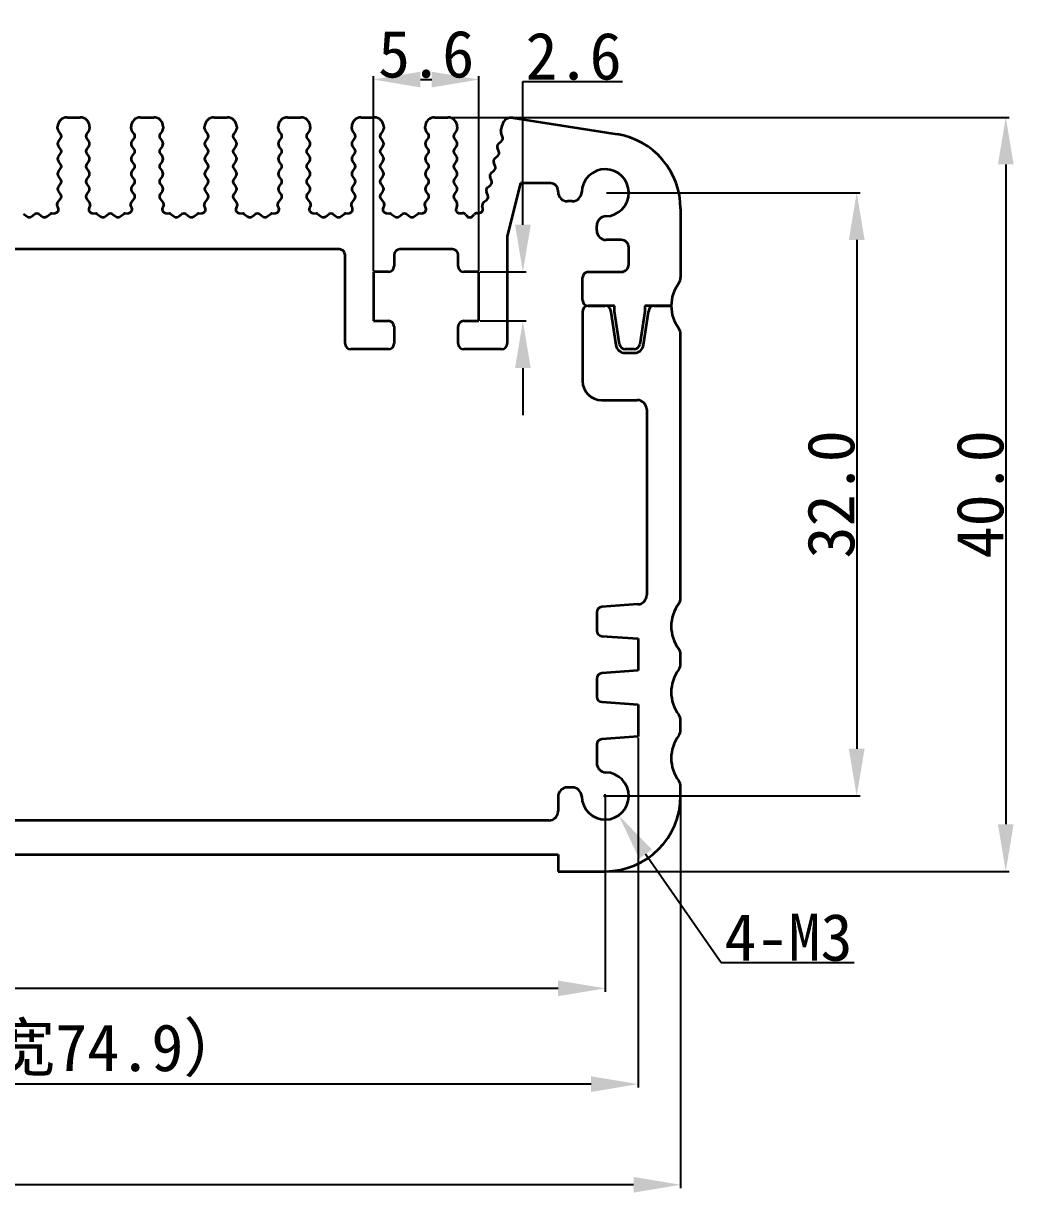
# Model space of a CAD drawing. Header units: inches. Extents: x -7 to 98, y -17 to 45.
# Drawn here: x 45.1 to 97.7, y -17 to 45 of the extents above; entities that cross this region are included whole.
import ezdxf

# ---------------------------------------------------------------- set-up
doc = ezdxf.new("R2010")
doc.units = ezdxf.units.IN
doc.header["$MEASUREMENT"] = 0
doc.layers.add('1', color=30, linetype='Continuous')
doc.layers.add('Visible (ISO)', color=7, linetype='Continuous', lineweight=35)
doc.styles.get("Standard").update_dxf_attribs({"font": 'simhei.ttf'})
doc.dimstyles.get("Standard").update_dxf_attribs({"dimtxt": 2.5, "dimasz": 2.5, "dimexe": 0.18, "dimexo": 0.0625, "dimgap": 0.09, "dimtad": 1, "dimtoh": 1, "dimdec": 1, "dimzin": 0, "dimdsep": 46, "dimtxsty": 'Standard', "dimcen": 0.09, "dimadec": 0, "dimazin": 0, "dimtfac": 1, "dimtdec": 1, "dimtofl": 0, "dimtmove": 0, "dimatfit": 3, "dimfxl": 1, "dimtolj": 1, "dimtzin": 0, "dimarcsym": 0})

# ---------------------------------------------------------------- blocks, each defined once
blk = doc.blocks.new('*D1')
at = {"color": 0, "lineweight": -2}
for p, q in [((67.507, 40), (97.427, 40)), ((97.247, 37.5), (97.247, 2.5)), ((75.738, 0), (97.427, 0))]:
    blk.add_line(p, q, dxfattribs=at)
at = {"color": 0}
for points in [[(96.83, 37.5), (97.663, 37.5), (97.247, 40)], [(96.83, 2.5), (97.663, 2.5), (97.247, 0)]]:
    blk.add_solid(points, dxfattribs=at)
at = {"layer": 'Defpoints', "color": 0}
for p in [(67.444, 40), (75.675, 0), (97.247, 0)]:
    blk.add_point(p, dxfattribs=at)
at = {"color": 0, "insert": (95.893, 20), "char_height": 2.5, "attachment_point": 5, "rotation": 90}
blk.add_mtext('\\A1;40.0', dxfattribs=at)
blk = doc.blocks.new('*D2')
at = {"color": 0, "lineweight": -2}
for p, q in [((76.063, 36), (89.52, 36)), ((89.34, 33.5), (89.34, 6.5)), ((76.063, 4), (89.52, 4))]:
    blk.add_line(p, q, dxfattribs=at)
at = {"color": 0}
for points in [[(88.923, 33.5), (89.757, 33.5), (89.34, 36)], [(88.923, 6.5), (89.757, 6.5), (89.34, 4)]]:
    blk.add_solid(points, dxfattribs=at)
at = {"layer": 'Defpoints', "color": 0}
for p in [(76, 36), (76, 4), (89.34, 4)]:
    blk.add_point(p, dxfattribs=at)
at = {"color": 0, "insert": (87.986, 20), "char_height": 2.5, "attachment_point": 5, "rotation": 90}
blk.add_mtext('\\A1;32.0', dxfattribs=at)
blk = doc.blocks.new('*D3')
at = {"color": 0, "lineweight": -2}
for p, q in [((4, 3.938), (4, -6.388)), ((76, 3.938), (76, -6.388)), ((73.5, -6.208), (6.5, -6.208))]:
    blk.add_line(p, q, dxfattribs=at)
at = {"color": 0}
for points in [[(6.5, -5.791), (6.5, -6.624), (4, -6.208)], [(73.5, -5.791), (73.5, -6.624), (76, -6.208)]]:
    blk.add_solid(points, dxfattribs=at)
at = {"layer": 'Defpoints', "color": 0}
for p in [(4, 4), (76, 4), (4, -6.208)]:
    blk.add_point(p, dxfattribs=at)
at = {"color": 0, "insert": (40, -4.854), "char_height": 2.5, "attachment_point": 5}
blk.add_mtext('\\A1;72.0', dxfattribs=at)
blk = doc.blocks.new('*D4')
at = {"layer": '1', "color": 0, "lineweight": -2}
for p, q in [((2.25, 7.088), (2.25, -11.467)), ((77.75, 7.088), (77.75, -11.467)), ((75.25, -11.287), (4.75, -11.287))]:
    blk.add_line(p, q, dxfattribs=at)
at = {"layer": '1', "color": 0}
for points in [[(4.75, -10.871), (4.75, -11.704), (2.25, -11.287)], [(75.25, -10.871), (75.25, -11.704), (77.75, -11.287)]]:
    blk.add_solid(points, dxfattribs=at)
at = {"layer": 'Defpoints', "color": 0}
for p in [(2.25, 7.15), (77.75, 7.15), (2.25, -11.287)]:
    blk.add_point(p, dxfattribs=at)
at = {"layer": '1', "color": 0, "insert": (40, -9.512), "char_height": 2.5, "attachment_point": 5}
blk.add_mtext('\\A1;75.5（最大板宽74.9）', dxfattribs=at)
blk = doc.blocks.new('*D5')
at = {"color": 0, "lineweight": -2}
for p, q in [((0, 4.188), (0, -16.806)), ((80, 3.938), (80, -16.806)), ((77.5, -16.626), (2.5, -16.626))]:
    blk.add_line(p, q, dxfattribs=at)
at = {"color": 0}
for points in [[(2.5, -16.209), (2.5, -17.043), (0, -16.626)], [(77.5, -16.209), (77.5, -17.043), (80, -16.626)]]:
    blk.add_solid(points, dxfattribs=at)
at = {"layer": 'Defpoints', "color": 0}
for p in [(0, 4.25), (80, 4), (0, -16.626)]:
    blk.add_point(p, dxfattribs=at)
at = {"color": 0, "insert": (40, -15.272), "char_height": 2.5, "attachment_point": 5}
blk.add_mtext('\\A1;80.0', dxfattribs=at)
blk = doc.blocks.new('*D7')
at = {"color": 0, "lineweight": -2}
for p, q in [((71.632, 34.3), (71.632, 41.893)), ((71.632, 41.893), (76.919, 41.893)), ((69.363, 31.8), (71.812, 31.8)), ((69.363, 29.2), (71.812, 29.2)), ((71.632, 26.7), (71.632, 24.2))]:
    blk.add_line(p, q, dxfattribs=at)
at = {"color": 0}
for points in [[(71.216, 34.3), (72.049, 34.3), (71.632, 31.8)], [(71.216, 26.7), (72.049, 26.7), (71.632, 29.2)]]:
    blk.add_solid(points, dxfattribs=at)
at = {"layer": 'Defpoints', "color": 0}
for p in [(69.3, 31.8), (71.632, 31.8), (69.3, 29.2)]:
    blk.add_point(p, dxfattribs=at)
at = {"color": 0, "insert": (74.321, 43.233), "char_height": 2.5, "attachment_point": 5}
blk.add_mtext('\\A1;2.6', dxfattribs=at)
blk = doc.blocks.new('*D8')
at = {"color": 0, "lineweight": -2}
for p, q in [((63.7, 31.862), (63.7, 42.184)), ((69.3, 31.862), (69.3, 42.184)), ((66.2, 42.004), (66.8, 42.004))]:
    blk.add_line(p, q, dxfattribs=at)
at = {"color": 0}
for points in [[(66.2, 42.421), (66.2, 41.588), (63.7, 42.004)], [(66.8, 42.421), (66.8, 41.588), (69.3, 42.004)]]:
    blk.add_solid(points, dxfattribs=at)
at = {"layer": 'Defpoints', "color": 0}
for p in [(69.3, 42.004), (63.7, 31.8), (69.3, 31.8)]:
    blk.add_point(p, dxfattribs=at)
at = {"color": 0, "insert": (66.5, 43.344), "char_height": 2.5, "attachment_point": 5}
blk.add_mtext('\\A1;5.6', dxfattribs=at)
blk = doc.blocks.new('*D9')
at = {"color": 0, "lineweight": -2}
for p, q in [((75.91, 4), (76.09, 4)), ((76, 3.91), (76, 4.09)), ((82.146, -4.852), (78.139, 0.92)), ((89.203, -4.852), (82.146, -4.852))]:
    blk.add_line(p, q, dxfattribs=at)
at = {"color": 0}
blk.add_solid([(78.481, 1.157), (77.796, 0.682), (76.713, 2.973)], dxfattribs=at)
at = {"layer": 'Defpoints', "color": 0}
for p in [(76, 4), (76.713, 2.973)]:
    blk.add_point(p, dxfattribs=at)
at = {"color": 0, "insert": (85.72, -3.512), "char_height": 2.5, "attachment_point": 5}
blk.add_mtext('\\A1;4-M3', dxfattribs=at)

msp = doc.modelspace()

# ---------------------------------------------------------------- linework, layer by layer
at = {"layer": 'Visible (ISO)'}
for p, q in [((47.45, 40), (48.15, 40)), ((51.35, 40), (52.05, 40)), ((55.25, 40), (55.95, 40)), ((59.15, 40), (59.85, 40)), ((63.05, 40), (63.75, 40)), ((66.95, 40), (67.65, 40)), ((71.107, 39.976), (76.626, 39.102)), ((46.95, 39.4), (46.95, 39.5)), ((47.11, 39.12), (46.99, 39.28)), ((48.61, 39.28), (48.49, 39.12)), ((48.65, 39.5), (48.65, 39.4)), ((50.85, 39.4), (50.85, 39.5)), ((51.01, 39.12), (50.89, 39.28)), ((52.51, 39.28), (52.39, 39.12)), ((52.55, 39.5), (52.55, 39.4)), ((54.75, 39.4), (54.75, 39.5)), ((54.91, 39.12), (54.79, 39.28)), ((56.41, 39.28), (56.29, 39.12)), ((56.45, 39.5), (56.45, 39.4)), ((58.65, 39.4), (58.65, 39.5)), ((58.81, 39.12), (58.69, 39.28)), ((60.31, 39.28), (60.19, 39.12)), ((60.35, 39.5), (60.35, 39.4)), ((62.55, 39.4), (62.55, 39.5)), ((62.71, 39.12), (62.59, 39.28)), ((64.21, 39.28), (64.09, 39.12)), ((64.25, 39.5), (64.25, 39.4)), ((66.45, 39.4), (66.45, 39.5)), ((66.61, 39.12), (66.49, 39.28)), ((68.11, 39.28), (67.99, 39.12)), ((68.15, 39.5), (68.15, 39.4)), ((70.463, 39.281), (70.543, 39.604)), ((70.551, 38.971), (70.473, 39.155)), ((46.99, 38.72), (47.11, 38.88)), ((47.11, 38.32), (46.99, 38.48)), ((48.49, 38.88), (48.61, 38.72)), ((48.61, 38.48), (48.49, 38.32)), ((50.89, 38.72), (51.01, 38.88)), ((51.01, 38.32), (50.89, 38.48)), ((52.39, 38.88), (52.51, 38.72)), ((52.51, 38.48), (52.39, 38.32)), ((54.79, 38.72), (54.91, 38.88)), ((54.91, 38.32), (54.79, 38.48)), ((56.29, 38.88), (56.41, 38.72)), ((56.41, 38.48), (56.29, 38.32)), ((58.69, 38.72), (58.81, 38.88)), ((58.81, 38.32), (58.69, 38.48)), ((60.19, 38.88), (60.31, 38.72)), ((60.31, 38.48), (60.19, 38.32)), ((62.59, 38.72), (62.71, 38.88)), ((62.71, 38.32), (62.59, 38.48)), ((64.09, 38.88), (64.21, 38.72)), ((64.21, 38.48), (64.09, 38.32)), ((66.49, 38.72), (66.61, 38.88)), ((66.61, 38.32), (66.49, 38.48)), ((67.99, 38.88), (68.11, 38.72)), ((68.11, 38.48), (67.99, 38.32)), ((70.337, 38.612), (70.492, 38.738)), ((46.99, 37.92), (47.11, 38.08)), ((48.49, 38.08), (48.61, 37.92)), ((50.89, 37.92), (51.01, 38.08)), ((52.39, 38.08), (52.51, 37.92)), ((54.79, 37.92), (54.91, 38.08)), ((56.29, 38.08), (56.41, 37.92)), ((58.69, 37.92), (58.81, 38.08)), ((60.19, 38.08), (60.31, 37.92)), ((62.59, 37.92), (62.71, 38.08)), ((64.09, 38.08), (64.21, 37.92)), ((66.49, 37.92), (66.61, 38.08)), ((67.99, 38.08), (68.11, 37.92)), ((70.144, 37.835), (70.299, 37.962)), ((70.357, 38.195), (70.279, 38.379)), ((47.11, 37.52), (46.99, 37.68)), ((46.99, 37.12), (47.11, 37.28)), ((48.61, 37.68), (48.49, 37.52)), ((48.49, 37.28), (48.61, 37.12)), ((51.01, 37.52), (50.89, 37.68)), ((50.89, 37.12), (51.01, 37.28)), ((52.51, 37.68), (52.39, 37.52)), ((52.39, 37.28), (52.51, 37.12)), ((54.91, 37.52), (54.79, 37.68)), ((54.79, 37.12), (54.91, 37.28)), ((56.41, 37.68), (56.29, 37.52)), ((56.29, 37.28), (56.41, 37.12)), ((58.81, 37.52), (58.69, 37.68)), ((58.69, 37.12), (58.81, 37.28)), ((60.31, 37.68), (60.19, 37.52)), ((60.19, 37.28), (60.31, 37.12)), ((62.71, 37.52), (62.59, 37.68)), ((62.59, 37.12), (62.71, 37.28)), ((64.21, 37.68), (64.09, 37.52)), ((64.09, 37.28), (64.21, 37.12)), ((66.61, 37.52), (66.49, 37.68)), ((66.49, 37.12), (66.61, 37.28)), ((68.11, 37.68), (67.99, 37.52)), ((67.99, 37.28), (68.11, 37.12)), ((70.163, 37.418), (70.086, 37.603)), ((47.11, 36.72), (46.99, 36.88)), ((48.61, 36.88), (48.49, 36.72)), ((51.01, 36.72), (50.89, 36.88)), ((52.51, 36.88), (52.39, 36.72)), ((54.91, 36.72), (54.79, 36.88)), ((56.41, 36.88), (56.29, 36.72)), ((58.81, 36.72), (58.69, 36.88)), ((60.31, 36.88), (60.19, 36.72)), ((62.71, 36.72), (62.59, 36.88)), ((64.21, 36.88), (64.09, 36.72)), ((66.61, 36.72), (66.49, 36.88)), ((68.11, 36.88), (67.99, 36.72)), ((69.97, 36.642), (69.892, 36.826)), ((69.95, 37.059), (70.105, 37.185)), ((46.99, 36.32), (47.11, 36.48)), ((47.11, 35.92), (46.99, 36.08)), ((48.49, 36.48), (48.61, 36.32)), ((48.61, 36.08), (48.49, 35.92)), ((50.89, 36.32), (51.01, 36.48)), ((51.01, 35.92), (50.89, 36.08)), ((52.39, 36.48), (52.51, 36.32)), ((52.51, 36.08), (52.39, 35.92)), ((54.79, 36.32), (54.91, 36.48)), ((54.91, 35.92), (54.79, 36.08)), ((56.29, 36.48), (56.41, 36.32)), ((56.41, 36.08), (56.29, 35.92)), ((58.69, 36.32), (58.81, 36.48)), ((58.81, 35.92), (58.69, 36.08)), ((60.19, 36.48), (60.31, 36.32)), ((60.31, 36.08), (60.19, 35.92)), ((62.59, 36.32), (62.71, 36.48)), ((62.71, 35.92), (62.59, 36.08)), ((64.09, 36.48), (64.21, 36.32)), ((64.21, 36.08), (64.09, 35.92)), ((66.49, 36.32), (66.61, 36.48)), ((66.61, 35.92), (66.49, 36.08)), ((67.99, 36.48), (68.11, 36.32)), ((68.11, 36.08), (67.99, 35.92)), ((69.776, 35.866), (69.699, 36.05)), ((69.757, 36.283), (69.912, 36.409)), ((71.5, 36.5), (70.8, 33.692)), ((73.1, 36.5), (71.5, 36.5)), ((73.5, 36.046), (73.5, 36.1)), ((46.935, 35.446), (47.11, 35.68)), ((48.49, 35.68), (48.665, 35.446)), ((50.835, 35.446), (51.01, 35.68)), ((52.39, 35.68), (52.565, 35.446)), ((54.735, 35.446), (54.91, 35.68)), ((56.29, 35.68), (56.465, 35.446)), ((58.635, 35.446), (58.81, 35.68)), ((60.19, 35.68), (60.365, 35.446)), ((62.535, 35.446), (62.71, 35.68)), ((64.09, 35.68), (64.265, 35.446)), ((66.435, 35.446), (66.61, 35.68)), ((67.99, 35.68), (68.105, 35.527)), ((69.545, 35.492), (69.718, 35.633)), ((74.251, 35.546), (74, 35.546)), ((45.134, 34.887), (45.33, 34.74)), ((45.57, 34.74), (45.73, 34.86)), ((45.97, 34.86), (46.13, 34.74)), ((46.37, 34.74), (46.566, 34.887)), ((46.618, 34.906), (46.817, 34.922)), ((46.985, 35.2), (46.923, 35.347)), ((48.677, 35.347), (48.615, 35.2)), ((48.783, 34.922), (48.982, 34.906)), ((49.034, 34.887), (49.23, 34.74)), ((49.47, 34.74), (49.63, 34.86)), ((49.87, 34.86), (50.03, 34.74)), ((50.27, 34.74), (50.466, 34.887)), ((50.518, 34.906), (50.717, 34.922)), ((50.885, 35.2), (50.823, 35.347)), ((52.577, 35.347), (52.515, 35.2)), ((52.683, 34.922), (52.882, 34.906)), ((52.934, 34.887), (53.13, 34.74)), ((53.37, 34.74), (53.53, 34.86)), ((53.77, 34.86), (53.93, 34.74)), ((54.17, 34.74), (54.366, 34.887)), ((54.418, 34.906), (54.617, 34.922)), ((54.785, 35.2), (54.723, 35.347)), ((56.477, 35.347), (56.415, 35.2)), ((56.583, 34.922), (56.782, 34.906)), ((56.834, 34.887), (57.03, 34.74)), ((57.27, 34.74), (57.43, 34.86)), ((57.67, 34.86), (57.83, 34.74)), ((58.07, 34.74), (58.266, 34.887)), ((58.318, 34.906), (58.517, 34.922)), ((58.685, 35.2), (58.623, 35.347)), ((60.377, 35.347), (60.315, 35.2)), ((60.483, 34.922), (60.682, 34.906)), ((60.734, 34.887), (60.93, 34.74)), ((61.17, 34.74), (61.33, 34.86)), ((61.57, 34.86), (61.73, 34.74)), ((61.97, 34.74), (62.166, 34.887)), ((62.218, 34.906), (62.417, 34.922)), ((62.585, 35.2), (62.523, 35.347)), ((64.277, 35.347), (64.215, 35.2)), ((64.383, 34.922), (64.582, 34.906)), ((64.634, 34.887), (64.83, 34.74)), ((65.07, 34.74), (65.23, 34.86)), ((65.47, 34.86), (65.63, 34.74)), ((65.87, 34.74), (66.066, 34.887)), ((66.118, 34.906), (66.317, 34.922)), ((66.485, 35.2), (66.423, 35.347)), ((68.137, 35.354), (68.086, 35.168)), ((68.28, 34.915), (68.432, 34.916)), ((68.581, 34.852), (68.668, 34.758)), ((68.962, 34.758), (69.049, 34.852)), ((69.198, 34.916), (69.309, 34.927)), ((69.505, 35.175), (69.477, 35.289)), ((80, 35.152), (80, 31.5)), ((75.55, 34), (75.55, 34.251)), ((70.8, 33.692), (70.8, 28)), ((76.85, 33.5), (76.05, 33.5)), ((61.9, 33), (18.1, 33)), ((67.9, 33), (65.1, 33)), ((77.25, 32.2), (77.25, 33.1)), ((62.2, 28), (62.2, 32.7)), ((64.8, 32.7), (64.8, 32.1)), ((68.2, 32.1), (68.2, 32.7)), ((64.5, 31.8), (63.7, 31.8)), ((63.7, 31.8), (63.7, 29.2)), ((69.3, 31.8), (68.5, 31.8)), ((69.3, 29.2), (69.3, 31.8)), ((75.1, 31.8), (76.85, 31.8)), ((74.8, 30.3), (74.8, 31.5)), ((76.5, 30), (75.1, 30)), ((75.1, 30), (76, 30)), ((76.5, 29.7), (76.5, 30)), ((79.5, 30), (78.1, 30)), ((78.1, 30), (78.1, 29.7)), ((78.6, 30), (79.5, 30)), ((63.7, 29.2), (64.5, 29.2)), ((68.5, 29.2), (69.3, 29.2)), ((74.8, 29.7), (74.8, 26)), ((76.3, 29.7), (76.3, 29.685)), ((76.3, 29.685), (76.564, 27.926)), ((76.762, 27.955), (76.5, 29.7)), ((78.1, 29.7), (77.838, 27.955)), ((78.036, 27.926), (78.3, 29.685)), ((78.3, 29.685), (78.3, 29.7)), ((64.8, 28.9), (64.8, 28)), ((68.2, 28), (68.2, 28.9)), ((80, 14.5), (80, 28.5)), ((64.5, 27.7), (62.5, 27.7)), ((70.5, 27.7), (68.5, 27.7)), ((77.542, 27.7), (77.058, 27.7)), ((77.058, 27.5), (77.542, 27.5)), ((75.8, 25), (77.7, 25)), ((78.2, 24.5), (78.2, 14.665)), ((75.546, 13.734), (75.546, 12.784)), ((77.735, 14.166), (75.825, 14.033)), ((75.825, 12.485), (77.75, 12.35)), ((77.75, 12.35), (77.75, 10.65)), ((80, 11), (80, 11.5)), ((77.75, 10.65), (75.825, 10.515)), ((75.546, 10.216), (75.546, 9.284)), ((75.825, 8.985), (77.75, 8.85)), ((77.75, 8.85), (77.75, 7.15)), ((80, 7.5), (80, 8)), ((77.75, 7.15), (75.825, 7.015)), ((75.546, 6.716), (75.546, 5.749)), ((74.251, 4.454), (74, 4.454)), ((80, 4), (80, 4.5)), ((73.5, 3.954), (73.5, 3.2)), ((73, 2.7), (7, 2.7)), ((6.5, 0.9), (73.5, 0.9)), ((73.5, 0.9), (73.5, 0)), ((73.5, 0), (76, 0))]:
    msp.add_line(p, q, dxfattribs=at)
for centre, radius, start, end in [((47.45, 39.5), 0.5, 90, 180), ((48.15, 39.5), 0.5, 0, 90), ((51.35, 39.5), 0.5, 90, 180), ((52.05, 39.5), 0.5, 0, 90), ((55.25, 39.5), 0.5, 90, 180), ((55.95, 39.5), 0.5, 0, 90), ((59.15, 39.5), 0.5, 90, 180), ((59.85, 39.5), 0.5, 360, 90), ((63.05, 39.5), 0.5, 90, 180), ((63.75, 39.5), 0.5, 0, 90), ((66.95, 39.5), 0.5, 90, 180), ((67.65, 39.5), 0.5, 360, 90), ((71.029, 39.483), 0.5, 81, 166), ((47.15, 39.4), 0.2, 180, 216.8699), ((46.95, 39), 0.2, 323.1301, 36.8699), ((48.65, 39), 0.2, 143.1301, 216.8699), ((48.45, 39.4), 0.2, 323.1301, 0), ((51.05, 39.4), 0.2, 180, 216.8699), ((50.85, 39), 0.2, 323.1301, 36.8699), ((52.55, 39), 0.2, 143.1301, 216.8699), ((52.35, 39.4), 0.2, 323.1301, 0), ((54.95, 39.4), 0.2, 180, 216.8699), ((54.75, 39), 0.2, 323.1301, 36.8699), ((56.45, 39), 0.2, 143.1301, 216.8699), ((56.25, 39.4), 0.2, 323.1301, 0), ((58.85, 39.4), 0.2, 180, 216.8699), ((58.65, 39), 0.2, 323.1301, 36.8699), ((60.35, 39), 0.2, 143.1301, 216.8699), ((60.15, 39.4), 0.2, 323.1301, 0), ((62.75, 39.4), 0.2, 180, 216.8699), ((62.55, 39), 0.2, 323.1301, 36.8699), ((64.25, 39), 0.2, 143.1301, 216.8699), ((64.05, 39.4), 0.2, 323.1301, 0), ((66.65, 39.4), 0.2, 180, 216.8699), ((66.45, 39), 0.2, 323.1301, 36.8699), ((68.15, 39), 0.2, 143.1301, 216.8699), ((67.95, 39.4), 0.2, 323.1301, 0), ((70.657, 39.233), 0.2, 166, 202.8699), ((76, 35.152), 4, 360, 81), ((47.15, 38.6), 0.2, 143.1301, 216.8699), ((48.45, 38.6), 0.2, 323.1301, 36.8699), ((51.05, 38.6), 0.2, 143.1301, 216.8699), ((52.35, 38.6), 0.2, 323.1301, 36.8699), ((54.95, 38.6), 0.2, 143.1301, 216.8699), ((56.25, 38.6), 0.2, 323.1301, 36.8699), ((58.85, 38.6), 0.2, 143.1301, 216.8699), ((60.15, 38.6), 0.2, 323.1301, 36.8699), ((62.75, 38.6), 0.2, 143.1301, 216.8699), ((64.05, 38.6), 0.2, 323.1301, 36.8699), ((66.65, 38.6), 0.2, 143.1301, 216.8699), ((67.95, 38.6), 0.2, 323.1301, 36.8699), ((70.464, 38.457), 0.2, 129.1301, 202.8699), ((70.366, 38.893), 0.2, 309.1301, 22.8699), ((47.15, 37.8), 0.2, 143.1301, 216.8699), ((46.95, 38.2), 0.2, 323.1301, 36.8699), ((48.65, 38.2), 0.2, 143.1301, 216.8699), ((48.45, 37.8), 0.2, 323.1301, 36.8699), ((51.05, 37.8), 0.2, 143.1301, 216.8699), ((50.85, 38.2), 0.2, 323.1301, 36.8699), ((52.55, 38.2), 0.2, 143.1301, 216.8699), ((52.35, 37.8), 0.2, 323.1301, 36.8699), ((54.95, 37.8), 0.2, 143.1301, 216.8699), ((54.75, 38.2), 0.2, 323.1301, 36.8699), ((56.45, 38.2), 0.2, 143.1301, 216.8699), ((56.25, 37.8), 0.2, 323.1301, 36.8699), ((58.85, 37.8), 0.2, 143.1301, 216.8699), ((58.65, 38.2), 0.2, 323.1301, 36.8699), ((60.35, 38.2), 0.2, 143.1301, 216.8699), ((60.15, 37.8), 0.2, 323.1301, 36.8699), ((62.75, 37.8), 0.2, 143.1301, 216.8699), ((62.55, 38.2), 0.2, 323.1301, 36.8699), ((64.25, 38.2), 0.2, 143.1301, 216.8699), ((64.05, 37.8), 0.2, 323.1301, 36.8699), ((66.65, 37.8), 0.2, 143.1301, 216.8699), ((66.45, 38.2), 0.2, 323.1301, 36.8699), ((68.15, 38.2), 0.2, 143.1301, 216.8699), ((67.95, 37.8), 0.2, 323.1301, 36.8699), ((70.173, 38.117), 0.2, 309.1301, 22.8699), ((46.95, 37.4), 0.2, 323.1301, 36.8699), ((48.65, 37.4), 0.2, 143.1301, 216.8699), ((50.85, 37.4), 0.2, 323.1301, 36.8699), ((52.55, 37.4), 0.2, 143.1301, 216.8699), ((54.75, 37.4), 0.2, 323.1301, 36.8699), ((56.45, 37.4), 0.2, 143.1301, 216.8699), ((58.65, 37.4), 0.2, 323.1301, 36.8699), ((60.35, 37.4), 0.2, 143.1301, 216.8699), ((62.55, 37.4), 0.2, 323.1301, 36.8699), ((64.25, 37.4), 0.2, 143.1301, 216.8699), ((66.45, 37.4), 0.2, 323.1301, 36.8699), ((68.15, 37.4), 0.2, 143.1301, 216.8699), ((70.27, 37.68), 0.2, 129.1301, 202.8699), ((69.979, 37.341), 0.2, 309.1301, 22.8699), ((76, 36), 1.25, 271.63725, 178.48754), ((47.15, 37), 0.2, 143.1301, 216.8699), ((46.95, 36.6), 0.2, 323.1301, 36.8699), ((48.65, 36.6), 0.2, 143.1301, 216.8699), ((48.45, 37), 0.2, 323.1301, 36.8699), ((51.05, 37), 0.2, 143.1301, 216.8699), ((50.85, 36.6), 0.2, 323.1301, 36.8699), ((52.55, 36.6), 0.2, 143.1301, 216.8699), ((52.35, 37), 0.2, 323.1301, 36.8699), ((54.95, 37), 0.2, 143.1301, 216.8699), ((54.75, 36.6), 0.2, 323.1301, 36.8699), ((56.45, 36.6), 0.2, 143.1301, 216.8699), ((56.25, 37), 0.2, 323.1301, 36.8699), ((58.85, 37), 0.2, 143.1301, 216.8699), ((58.65, 36.6), 0.2, 323.1301, 36.8699), ((60.35, 36.6), 0.2, 143.1301, 216.8699), ((60.15, 37), 0.2, 323.1301, 36.8699), ((62.75, 37), 0.2, 143.1301, 216.8699), ((62.55, 36.6), 0.2, 323.1301, 36.8699), ((64.25, 36.6), 0.2, 143.1301, 216.8699), ((64.05, 37), 0.2, 323.1301, 36.8699), ((66.65, 37), 0.2, 143.1301, 216.8699), ((66.45, 36.6), 0.2, 323.1301, 36.8699), ((68.15, 36.6), 0.2, 143.1301, 216.8699), ((67.95, 37), 0.2, 323.1301, 36.8699), ((70.076, 36.904), 0.2, 129.1301, 202.8699), ((69.786, 36.564), 0.2, 309.1301, 22.8699), ((47.15, 36.2), 0.2, 143.1301, 216.8699), ((48.45, 36.2), 0.2, 323.1301, 36.8699), ((51.05, 36.2), 0.2, 143.1301, 216.8699), ((52.35, 36.2), 0.2, 323.1301, 36.8699), ((54.95, 36.2), 0.2, 143.1301, 216.8699), ((56.25, 36.2), 0.2, 323.1301, 36.8699), ((58.85, 36.2), 0.2, 143.1301, 216.8699), ((60.15, 36.2), 0.2, 323.1301, 36.8699), ((62.75, 36.2), 0.2, 143.1301, 216.8699), ((64.05, 36.2), 0.2, 323.1301, 36.8699), ((66.65, 36.2), 0.2, 143.1301, 216.8699), ((67.95, 36.2), 0.2, 323.1301, 36.8699), ((69.883, 36.128), 0.2, 129.1301, 202.8699), ((73.1, 36.1), 0.4, 0, 90), ((74, 36.046), 0.5, 180, 270), ((74.251, 36.046), 0.5, 270, 358.48754), ((47.015, 35.386), 0.1, 143.1301, 203.10678), ((46.95, 35.8), 0.2, 323.1301, 36.8699), ((48.65, 35.8), 0.2, 143.1301, 216.8699), ((48.585, 35.386), 0.1, 336.89322, 36.8699), ((50.915, 35.386), 0.1, 143.1301, 203.10678), ((50.85, 35.8), 0.2, 323.1301, 36.8699), ((52.55, 35.8), 0.2, 143.1301, 216.8699), ((52.485, 35.386), 0.1, 336.89322, 36.8699), ((54.815, 35.386), 0.1, 143.1301, 203.10678), ((54.75, 35.8), 0.2, 323.1301, 36.8699), ((56.45, 35.8), 0.2, 143.1301, 216.8699), ((56.385, 35.386), 0.1, 336.89322, 36.8699), ((58.715, 35.386), 0.1, 143.1301, 203.10678), ((58.65, 35.8), 0.2, 323.1301, 36.8699), ((60.35, 35.8), 0.2, 143.1301, 216.8699), ((60.285, 35.386), 0.1, 336.89322, 36.8699), ((62.615, 35.386), 0.1, 143.1301, 203.10678), ((62.55, 35.8), 0.2, 323.1301, 36.8699), ((64.25, 35.8), 0.2, 143.1301, 216.8699), ((64.185, 35.386), 0.1, 336.89322, 36.8699), ((66.515, 35.386), 0.1, 143.1301, 203.10678), ((66.45, 35.8), 0.2, 323.1301, 36.8699), ((68.15, 35.8), 0.2, 143.1301, 216.8699), ((67.945, 35.407), 0.2, 344.54118, 36.8699), ((69.671, 35.337), 0.2, 129.1301, 193.77281), ((69.592, 35.788), 0.2, 309.1301, 22.8699), ((45.45, 34.9), 0.2, 233.1301, 306.8699), ((45.85, 34.7), 0.2, 53.1301, 126.8699), ((46.25, 34.9), 0.2, 233.1301, 306.8699), ((46.626, 34.807), 0.1, 94.58349, 126.8699), ((46.801, 35.122), 0.2, 274.58349, 23.10678), ((48.799, 35.122), 0.2, 156.89322, 265.41651), ((48.974, 34.807), 0.1, 53.1301, 85.41651), ((49.35, 34.9), 0.2, 233.1301, 306.8699), ((49.75, 34.7), 0.2, 53.1301, 126.8699), ((50.15, 34.9), 0.2, 233.1301, 306.8699), ((50.526, 34.807), 0.1, 94.58349, 126.8699), ((50.701, 35.122), 0.2, 274.58349, 23.10678), ((52.699, 35.122), 0.2, 156.89322, 265.41651), ((52.874, 34.807), 0.1, 53.1301, 85.41651), ((53.25, 34.9), 0.2, 233.1301, 306.8699), ((53.65, 34.7), 0.2, 53.1301, 126.8699), ((54.05, 34.9), 0.2, 233.1301, 306.8699), ((54.426, 34.807), 0.1, 94.58349, 126.8699), ((54.601, 35.122), 0.2, 274.58349, 23.10678), ((56.599, 35.122), 0.2, 156.89322, 265.41651), ((56.774, 34.807), 0.1, 53.1301, 85.41651), ((57.15, 34.9), 0.2, 233.1301, 306.8699), ((57.55, 34.7), 0.2, 53.1301, 126.8699), ((57.95, 34.9), 0.2, 233.1301, 306.8699), ((58.326, 34.807), 0.1, 94.58349, 126.8699), ((58.501, 35.122), 0.2, 274.58349, 23.10678), ((60.499, 35.122), 0.2, 156.89322, 265.41651), ((60.674, 34.807), 0.1, 53.1301, 85.41651), ((61.05, 34.9), 0.2, 233.1301, 306.8699), ((61.45, 34.7), 0.2, 53.1301, 126.8699), ((61.85, 34.9), 0.2, 233.1301, 306.8699), ((62.226, 34.807), 0.1, 94.58349, 126.8699), ((62.401, 35.122), 0.2, 274.58349, 23.10678), ((64.399, 35.122), 0.2, 156.89322, 265.41651), ((64.574, 34.807), 0.1, 53.1301, 85.41651), ((64.95, 34.9), 0.2, 233.1301, 306.8699), ((65.35, 34.7), 0.2, 53.1301, 126.8699), ((65.75, 34.9), 0.2, 233.1301, 306.8699), ((66.126, 34.807), 0.1, 94.58349, 126.8699), ((66.301, 35.122), 0.2, 274.58349, 23.10678), ((68.279, 35.115), 0.2, 164.54118, 270.45882), ((68.434, 34.716), 0.2, 42.88248, 90.45882), ((68.815, 34.894), 0.2, 222.88248, 317.11752), ((69.196, 34.716), 0.2, 89.54118, 137.11752), ((69.311, 35.127), 0.2, 269.54118, 13.77281), ((76.05, 34.251), 0.5, 91.63725, 180), ((76.05, 34), 0.5, 180, 270), ((76.85, 33.1), 0.4, 0, 90), ((61.9, 32.7), 0.3, 0, 90), ((65.1, 32.7), 0.3, 90, 180), ((67.9, 32.7), 0.3, 0, 90), ((64.5, 32.1), 0.3, 270, 0), ((68.5, 32.1), 0.3, 180, 270), ((75.1, 31.5), 0.3, 90, 180), ((76.85, 32.2), 0.4, 270, 0), ((81.5, 30), 2, 143.1301, 180), ((79.5, 31.5), 0.5, 323.1301, 0), ((75.1, 30.3), 0.3, 180, 270), ((75.1, 29.7), 0.3, 90, 180), ((76, 29.7), 0.3, 360, 90), ((78.6, 29.7), 0.3, 90, 180), ((81.5, 30), 2, 180, 216.86989), ((64.5, 28.9), 0.3, 0, 90), ((68.5, 28.9), 0.3, 90, 180), ((79.5, 28.5), 0.5, 0, 36.86989), ((62.5, 28), 0.3, 180, 270), ((64.5, 28), 0.3, 270, 0), ((68.5, 28), 0.3, 180, 270), ((70.5, 28), 0.3, 270, 0), ((77.058, 28), 0.5, 188.53077, 270), ((77.058, 28), 0.3, 188.53077, 270), ((77.542, 28), 0.3, 270, 351.46923), ((77.542, 28), 0.5, 270, 351.46923), ((75.8, 26), 1, 180, 270), ((77.7, 24.5), 0.5, 0, 90), ((77.7, 14.665), 0.5, 274, 360), ((79.5, 14.5), 0.5, 323.1301, 0), ((75.846, 13.734), 0.3, 94, 180), ((81.5, 13), 2, 143.1301, 216.8699), ((75.846, 12.784), 0.3, 180, 266), ((79.5, 11.5), 0.5, 0, 36.8699), ((81.5, 9.5), 2, 143.1301, 216.8699), ((79.5, 11), 0.5, 323.1301, 360), ((75.846, 10.216), 0.3, 94, 180), ((75.846, 9.284), 0.3, 180, 266), ((79.5, 8), 0.5, 0, 36.8699), ((79.5, 7.5), 0.5, 323.1301, 0), ((75.846, 6.716), 0.3, 94, 180), ((81.5, 6), 2, 143.1301, 216.8699), ((76.046, 5.749), 0.5, 180, 268.48754), ((76, 4), 1.25, 181.51246, 88.48754), ((74, 3.954), 0.5, 90, 180), ((74.251, 3.954), 0.5, 1.51246, 90), ((79.5, 4.5), 0.5, 360, 36.8699), ((76, 4), 4, 270, 0), ((73, 3.2), 0.5, 270, 360)]:
    msp.add_arc(centre, radius, start, end, dxfattribs=at)

# ---------------------------------------------------------------- dimensions: what is measured, and where the dimension line sits
for base, p1, p2, angle, picture, middle in [((69.3, 42.004), (63.7, 31.8), (69.3, 31.8), 0, '*D8', (66.5, 43.344)), ((97.247, 0), (67.444, 40), (75.675, 0), 90, '*D1', (95.893, 20)), ((89.34, 4), (76, 36), (76, 4), 90, '*D2', (87.986, 20))]:
    dim = msp.add_linear_dim(base=base, p1=p1, p2=p2, angle=angle, dimstyle='Standard')
    dim.commit()
    dim.dimension.update_dxf_attribs({"geometry": picture, "text_midpoint": middle})
dim = msp.add_linear_dim(base=(71.632, 31.8), p1=(69.3, 29.2), p2=(69.3, 31.8), angle=90, dimstyle='Standard')
dim.commit()
dim.dimension.update_dxf_attribs({"geometry": '*D7', "text_midpoint": (74.321, 41.893), "dimtype": 161})
for base, p1, p2, picture, middle in [((0, -16.626), (80, 4), (0, 4.25), '*D5', (40, -15.272)), ((4, -6.208), (76, 4), (4, 4), '*D3', (40, -4.854))]:
    dim = msp.add_linear_dim(base=base, p1=p1, p2=p2, dimstyle='Standard')
    dim.commit()
    dim.dimension.update_dxf_attribs({"geometry": picture, "text_midpoint": middle})
dim = msp.add_radius_dim(center=(76, 4), mpoint=(76.713, 2.973), text='4-M3', dimstyle='Standard')
dim.commit()
dim.dimension.update_dxf_attribs({"geometry": '*D9', "text_midpoint": (85.72, -4.852), "dimtype": 164})
at = {"layer": '1'}
dim = msp.add_linear_dim(base=(2.25, -11.287), p1=(77.75, 7.15), p2=(2.25, 7.15), text='<>（最大板宽74.9）', dimstyle='Standard', dxfattribs=at)
dim.commit()
dim.dimension.update_dxf_attribs({"geometry": '*D4', "text_midpoint": (40, -9.512)})

doc.saveas('drawing.dxf')
